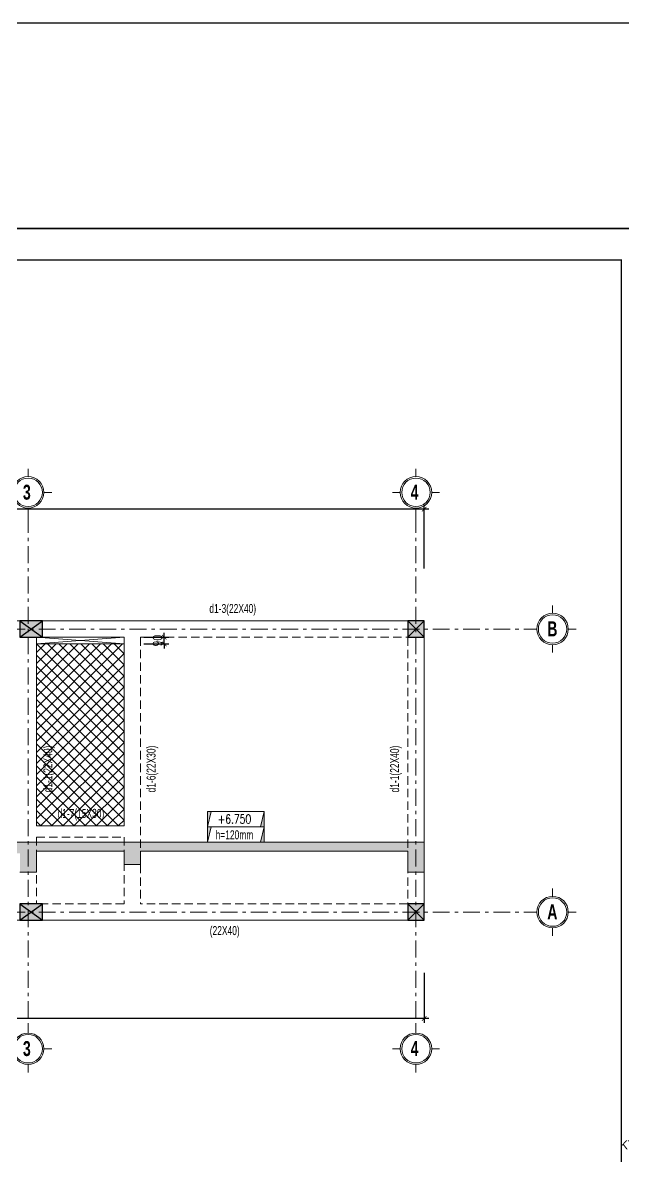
# Model space of a CAD drawing. Extents: x -2098986 to 943, y -1296280 to 73591.
# Drawn here: x -1802485 to -1794460, y -1156617 to -1141479 of the extents above; entities that cross this region are included whole.
import ezdxf
from ezdxf.enums import TextEntityAlignment as Align

# ---------------------------------------------------------------- set-up
doc = ezdxf.new("R2010")
doc.units = 0
doc.header["$LTSCALE"] = 150
doc.header["$PDMODE"] = 35
for name, pattern in [('_Tim', [9, 5, -1.5, 1, -1.5]), ('HIDDEN', [0.375, 0.25, -0.125]), ('KC.QDC A3$0$CONTINOUS', [0])]:
    doc.linetypes.add(name, pattern=pattern)
doc.layers.get('0').update_dxf_attribs({"lineweight": 18})
doc.layers.get('Defpoints').update_dxf_attribs({"lineweight": 18})
for name, color, linetype, lineweight in [('05.Text', 253, 'Continuous', 18), ('11.Khung bo', 32, 'Continuous', 50), ('12.Khung', 36, 'Continuous', 25), ('KCVN-THAY', 7, 'Continuous', 25), ('LS-CAT', 30, 'Continuous', 20), ('LS-DIM', 251, 'Continuous', 13), ('LS-HATCH', 147, 'Continuous', 9), ('LS-TEXT', 60, 'Continuous', 20), ('LS-THAY', 7, 'Continuous', 20), ('LS-TRUC', 108, '_Tim', 9)]:
    doc.layers.add(name, color=color, linetype=linetype, lineweight=lineweight)
doc.layers.add('DIM', color=1, linetype='Continuous')
doc.layers.add('HATCH', color=8, linetype='Continuous')
doc.layers.add('Tpl_Bound', color=1, linetype='Continuous', plot=False)
doc.styles.add('AVANTHB', font='')
doc.styles.add('KCVN-LEADER', font='vnromadi.shx', dxfattribs={"width": 0.7, "height": 4})
doc.styles.add('VnAvantH', font='')
doc.styles.add('vnsimpli', font='vnsimli.shx', dxfattribs={"width": 0.75})
doc.styles.get('AVANTHB').set_extended_font_data('.VnAvantH', bold=True)
doc.styles.get('VnAvantH').set_extended_font_data('.VnAvantH')
doc.dimstyles.new('D100(120)', dxfattribs={"dimtxt": 120, "dimasz": 60, "dimexe": 60, "dimexo": 0, "dimgap": 30, "dimtad": 1, "dimdec": 0, "dimdsep": 46, "dimtxsty": 'vnsimpli', "dimblk": 'ARCHTICK', "dimcen": 0, "dimdle": 60, "dimclrd": 256, "dimclre": 256, "dimclrt": 60, "dimadec": 0, "dimazin": 0, "dimtfac": 1, "dimtdec": 0, "dimtix": 1, "dimtmove": 0, "dimatfit": 3, "dimfxl": 1, "dimarcsym": 0})

# ---------------------------------------------------------------- blocks, each defined once
blk = doc.blocks.new('*U4')
at = {"layer": 'KCVN-THAY', "color": 140}
blk.add_lwpolyline([(214871.76, 86966.68), (215381.8, 86966.68), (215381.8, 86579.68), (214871.76, 86579.68)], close=True, dxfattribs=at)
blk = doc.blocks.new('100')
at = {"layer": '11.Khung bo', "const_width": 26.7}
blk.add_lwpolyline([(1860913, -945240), (1860913, -916940), (1896063, -916940), (1896063, -945240)], close=True, dxfattribs=at)
blk.add_lwpolyline([(1860913, -945240), (1860913, -916940), (1896063, -916940), (1896063, -945240)], close=True, dxfattribs=at)
blk.add_lwpolyline([(1860913, -945240), (1860913, -916940), (1896063, -916940), (1896063, -945240)], close=True, dxfattribs=at)
at = {"layer": '12.Khung'}
blk.add_lwpolyline([(1901579, -945940), (1901579, -916240), (1859580, -916240), (1859580, -945940)], close=True, dxfattribs=at)
blk.add_lwpolyline([(1901579, -945940), (1901579, -916240), (1859580, -916240), (1859580, -945940)], close=True, dxfattribs=at)
blk.add_lwpolyline([(1901579, -945940), (1901579, -916240), (1859580, -916240), (1859580, -945940)], close=True, dxfattribs=at)
at = {"layer": '05.Text', "style": 'VnAvantH'}
blk.add_text('KTS.lª thÕ trinh', height=198, dxfattribs=at).set_placement((1898428, -936733), align=Align.RIGHT)
blk = doc.blocks.new('DANHTRUC')
for p, q in [((980383, -947347), (980383, -947137)), ((979963, -947767), (979753, -947767)), ((980803, -947767), (981013, -947767)), ((980383, -948187), (980383, -948397))]:
    blk.add_line(p, q)
for radius in [420, 380]:
    blk.add_circle((980383, -947767), radius)
blk = doc.blocks.new('_ArchTick')
at = {"layer": 'DIM', "color": 0, "const_width": 0.15}
blk.add_lwpolyline([(-0.5, -0.5), (0.5, 0.5)], dxfattribs=at)
blk = doc.blocks.new('*D734')
at = {"layer": 'Defpoints', "color": 0, "transparency": 16777216}
for p in [(-1939457, -1050604), (-1939457, -1051394), (-1924457, -1051394)]:
    blk.add_point(p, dxfattribs=at)
at = {"layer": 'LS-DIM', "lineweight": -2, "transparency": 16777216}
for p, q in [((-1924397, -1050604), (-1939517, -1050604)), ((-1939457, -1051394), (-1939457, -1050544)), ((-1924457, -1051394), (-1924457, -1050544))]:
    blk.add_line(p, q, dxfattribs=at)
at = {"layer": 'LS-DIM', "lineweight": -2, "transparency": 16777216, "xscale": 60, "yscale": 60, "zscale": 60, "rotation": 180}
blk.add_blockref('_ArchTick', (-1939457, -1050604), dxfattribs=at)
at = {"layer": 'LS-DIM', "lineweight": -2, "transparency": 16777216, "xscale": 60, "yscale": 60, "zscale": 60}
blk.add_blockref('_ArchTick', (-1924457, -1050604), dxfattribs=at)
at = {"layer": 'LS-DIM', "color": 60, "transparency": 16777216, "insert": (-1931956, -1050514), "char_height": 120, "attachment_point": 5, "style": 'vnsimpli'}
blk.add_mtext('15000', dxfattribs=at)
blk = doc.blocks.new('*D744')
at = {"layer": 'Defpoints', "color": 0, "transparency": 16777216}
for p in [(-1939457, -1056794), (-1924457, -1056794), (-1939457, -1057404)]:
    blk.add_point(p, dxfattribs=at)
at = {"layer": 'LS-DIM', "lineweight": -2, "transparency": 16777216}
for p, q in [((-1939457, -1056794), (-1939457, -1057464)), ((-1924457, -1056794), (-1924457, -1057464)), ((-1924397, -1057404), (-1939517, -1057404))]:
    blk.add_line(p, q, dxfattribs=at)
at = {"layer": 'LS-DIM', "lineweight": -2, "transparency": 16777216, "xscale": 60, "yscale": 60, "zscale": 60, "rotation": 180}
blk.add_blockref('_ArchTick', (-1939457, -1057404), dxfattribs=at)
at = {"layer": 'LS-DIM', "lineweight": -2, "transparency": 16777216, "xscale": 60, "yscale": 60, "zscale": 60}
blk.add_blockref('_ArchTick', (-1924457, -1057404), dxfattribs=at)
at = {"layer": 'LS-DIM', "color": 60, "transparency": 16777216, "insert": (-1931956, -1057314), "char_height": 120, "attachment_point": 5, "style": 'vnsimpli'}
blk.add_mtext('15000', dxfattribs=at)
blk = doc.blocks.new('*D1265')
at = {"layer": 'Defpoints', "color": 0, "transparency": 16777216}
for p in [(-1800868, -1149685), (-1800593, -1149685), (-1800868, -1149775)]:
    blk.add_point(p, dxfattribs=at)
at = {"layer": 'LS-DIM', "lineweight": -2, "transparency": 16777216}
blk.add_line((-1800868, -1149685), (-1800533, -1149685), dxfattribs=at)
at = {"layer": 'LS-DIM', "linetype": 'Continuous', "lineweight": -2, "transparency": 16777216}
for p, q in [((-1800593, -1149685), (-1800593, -1149625)), ((-1800593, -1149775), (-1800593, -1149685)), ((-1800593, -1149775), (-1800593, -1149835))]:
    blk.add_line(p, q, dxfattribs=at)
at = {"layer": 'LS-DIM', "linetype": 'KC.QDC A3$0$CONTINOUS', "lineweight": -2, "transparency": 16777216}
blk.add_line((-1800868, -1149775), (-1800533, -1149775), dxfattribs=at)
at = {"layer": 'LS-DIM', "lineweight": -2, "transparency": 16777216, "xscale": 60, "yscale": 60, "zscale": 60}
for p, rotation in [((-1800593, -1149685), 270), ((-1800593, -1149775), 90)]:
    blk.add_blockref('_ArchTick', p, dxfattribs=dict(at, rotation=rotation))
at = {"layer": 'LS-DIM', "color": 60, "transparency": 16777216, "insert": (-1800683, -1149730), "char_height": 120, "attachment_point": 5, "rotation": 90, "style": 'vnsimpli'}
blk.add_mtext('90', dxfattribs=at)
blk = doc.blocks.new('cot MB')
at = {"layer": 'LS-DIM'}
for points in [[(122684, -484996), (122601, -484996), (122601, -485336)], [(123863, -484996), (123780, -485336), (123863, -485336)]]:
    blk.add_hatch(color=256, dxfattribs=at).paths.add_polyline_path(points)
for p, q in [((122601, -485336), (122684, -484996)), ((123863, -484996), (123780, -485336))]:
    blk.add_line(p, q, dxfattribs=at)
blk.add_lwpolyline([(122601, -484996), (123863, -484996), (123863, -485336), (122601, -485336)], close=True, dxfattribs=at)
blk = doc.blocks.new('qqqe213123213')
at = {"layer": 'HATCH'}
h = blk.add_hatch(color=256, dxfattribs=at)
h.dxf.hatch_style = 1
h.paths.add_polyline_path([(-1929857, -1052314), (-1929557, -1052314), (-1929557, -1052094), (-1929857, -1052094)])
h = blk.add_hatch(color=256, dxfattribs=at)
h.dxf.hatch_style = 1
h.paths.add_polyline_path([(-1924677, -1052314), (-1924457, -1052314), (-1924457, -1052094), (-1924677, -1052094)])
h = blk.add_hatch(color=256, dxfattribs=at)
h.dxf.hatch_style = 1
h.paths.add_polyline_path([(-1929857, -1056094), (-1929557, -1056094), (-1929557, -1055874), (-1929857, -1055874)])
h = blk.add_hatch(color=256, dxfattribs=at)
h.dxf.hatch_style = 1
h.paths.add_polyline_path([(-1924677, -1056094), (-1924457, -1056094), (-1924457, -1055874), (-1924677, -1055874)])
at = {"layer": 'DIM'}
for p, q in [((-1929857, -1052094), (-1929557, -1052314)), ((-1929857, -1052314), (-1929557, -1052094)), ((-1924677, -1052094), (-1924457, -1052314)), ((-1924677, -1052314), (-1924457, -1052094)), ((-1929857, -1055874), (-1929557, -1056094)), ((-1929857, -1056094), (-1929557, -1055874)), ((-1924677, -1055874), (-1924457, -1056094)), ((-1924677, -1056094), (-1924457, -1055874))]:
    blk.add_line(p, q, dxfattribs=at)
for points in [[(-1929857, -1052314), (-1929557, -1052314), (-1929557, -1052094), (-1929857, -1052094)], [(-1924677, -1052314), (-1924457, -1052314), (-1924457, -1052094), (-1924677, -1052094)], [(-1929857, -1056094), (-1929557, -1056094), (-1929557, -1055874), (-1929857, -1055874)], [(-1924677, -1056094), (-1924457, -1056094), (-1924457, -1055874), (-1924677, -1055874)]]:
    blk.add_lwpolyline(points, close=True, dxfattribs=at)
at = {"layer": 'LS-TRUC', "ltscale": 0.3}
for p, q in [((-1929747, -1050694), (-1929747, -1057494)), ((-1924567, -1050694), (-1924567, -1057494)), ((-1941757, -1052204), (-1923057, -1052204)), ((-1941757, -1055984), (-1923057, -1055984))]:
    blk.add_line(p, q, dxfattribs=at)
at = {"layer": '05.Text', "xscale": 0.5, "yscale": 0.5, "zscale": 0.5}
for p in [(-2419939.7, -576495.7), (-2414758.7, -576495.7), (-2412933.7, -578320.7), (-2412933.7, -582100.7), (-2419939.7, -583925.7), (-2414758.7, -583925.7)]:
    blk.add_blockref('DANHTRUC', p, dxfattribs=at)
at = {"layer": '05.Text', "style": 'AVANTHB', "width": 0.7}
for s, p in [('3', (-1929817.8, -1050476.7)), ('4', (-1924637.8, -1050476.7)), ('B', (-1922812.8, -1052301.7)), ('A', (-1922812.8, -1056081.7)), ('3', (-1929817.8, -1057906.7)), ('4', (-1924637.8, -1057906.7))]:
    blk.add_text(s, height=200, dxfattribs=at).set_placement(p)
at = {"layer": 'LS-DIM'}
for base, p1, p2, picture, middle in [((-1939457, -1050604), (-1924457, -1051394), (-1939457, -1051394), '*D734', (-1931956, -1050604)), ((-1939457, -1057404), (-1924457, -1056794), (-1939457, -1056794), '*D744', (-1931956, -1057404))]:
    dim = blk.add_linear_dim(base=base, p1=p1, p2=p2, dimstyle='D100(120)', dxfattribs=at)
    dim.commit()
    dim.dimension.update_dxf_attribs({"geometry": picture, "text_midpoint": middle, "dimtype": 128})
blk = doc.blocks.new('qqwe123213213')
at = {"layer": 'LS-HATCH'}
h = blk.add_hatch(dxfattribs=at)
h.set_pattern_fill('ANSI37', color=256, scale=33)
h.paths.add_polyline_path([(-2048270.8, -1075276.2), (-2049440.8, -1075276.2), (-2049440.8, -1077706.6), (-2048270.8, -1077706.6)])
at = {"layer": 'LS-DIM'}
for p, q in [((-2049440.8, -1075186.6), (-2048270.8, -1075276.2)), ((-2049440.8, -1075276.2), (-2048270.8, -1075186.6))]:
    blk.add_line(p, q, dxfattribs=at)
at = {"layer": 'LS-DIM', "linetype": 'HIDDEN', "ltscale": 3}
for p, q in [((-2048050.8, -1075186.6), (-2048050.8, -1078746.6)), ((-2048050.8, -1075186.6), (-2044480.8, -1075186.6)), ((-2044480.8, -1075186.6), (-2044480.8, -1078746.6)), ((-2049440.8, -1077856.6), (-2048270.8, -1077856.6)), ((-2049440.8, -1077856.6), (-2049440.8, -1078746.6)), ((-2048270.8, -1077856.6), (-2048270.8, -1078746.6)), ((-2048270.8, -1078746.6), (-2049440.8, -1078746.6)), ((-2044480.8, -1078746.6), (-2048050.8, -1078746.6))]:
    blk.add_line(p, q, dxfattribs=at)
at = {"layer": 'LS-THAY'}
for p, q in [((-2060050.8, -1074966.6), (-2044260.8, -1074966.6)), ((-2044260.8, -1074966.6), (-2044260.8, -1078966.6)), ((-2049440.8, -1075276.2), (-2049440.8, -1077706.6)), ((-2048270.8, -1075186.6), (-2048270.8, -1077706.6)), ((-2049440.8, -1077706.6), (-2048270.8, -1077706.6)), ((-2044260.8, -1078966.6), (-2060050.8, -1078966.6))]:
    blk.add_line(p, q, dxfattribs=at)
blk.add_lwpolyline([(-2049440.8, -1075186.6), (-2048270.8, -1075186.6), (-2048270.8, -1075276.2), (-2049440.8, -1075276.2)], close=True, dxfattribs=at)
at = {"layer": 'DIM'}
blk.add_blockref('qqqe213123213', (-119803.8, -22872.6), dxfattribs=at)

msp = doc.modelspace()

# ---------------------------------------------------------------- hatches: boundary and pattern name
at = {"layer": 'LS-DIM'}
h = msp.add_hatch(dxfattribs=at)
h.set_pattern_fill('BT-01', color=256, scale=33, pattern_type=2)
h.set_pattern_definition([(50, (247140.3, -74498.87), (236.69586, -20.708205), [24.75, -272.25]), (355, (247140.3, -74498.87), (-45.78794, 248.223404), [19.8, -217.8]), (100.4514, (247160.03, -74500.6), (190.908096, 227.51505), [21.034263, -231.376897]), (46.1842, (247140.3, -74432.87), (352.189546, -54.621275), [37.125, -408.375]), (96.6356, (247169.66, -74437.42), (308.438693, 321.458897), [31.551395, -347.06529]), (351.1842, (247140.3, -74432.87), (308.43844, 321.45914), [29.7, -326.7]), (21, (247173.3, -74449.37), (196.979327, -132.864234), [24.75, -272.25]), (326, (247173.3, -74449.37), (80.29406, 239.299515), [19.8, -217.8]), (71.4514, (247189.72, -74460.44), (277.273467, 106.435064), [21.034263, -231.376897]), (37.5, (247140.31, -74498.87), (4.0127523, 109.8549718), [0, -215.16, 0, -221.1, 0, -218.625]), (7.5, (247140.31, -74498.87), (86.8129474, 130.155865), [0, -126.06, 0, -210.21, 0, -83.325]), (327.5, (247066.72, -74498.87), (176.161404, -7.4431077), [0, -82.5, 0, -257.4, 0, -341.55]), (317.5, (247033.72, -74498.87), (192.451436, 33.034644), [0, -107.25, 0, -170.94, 0, -242.55]), (45, (247140.3, -74498.87), (-99.171726, 99.171726), []), (45, (247140.3, -74458.44), (-99.171726, 99.171726), [])])
edge = h.paths.add_edge_path()
edge.add_line((-1797120.5, -1152421.9), (-1797120.5, -1152821.9))
edge.add_line((-1797120.5, -1152821.9), (-1797340.5, -1152821.9))
edge.add_line((-1797340.5, -1152821.9), (-1797340.5, -1152541.9))
edge.add_line((-1797340.5, -1152541.9), (-1800910.5, -1152541.9))
edge.add_line((-1800910.5, -1152541.9), (-1800910.5, -1152722))
edge.add_line((-1800910.5, -1152722), (-1801130.5, -1152722))
edge.add_line((-1801130.5, -1152722), (-1801130.5, -1152541.9))
edge.add_line((-1801130.5, -1152541.9), (-1802301.5, -1152541.9))
edge.add_line((-1802301.5, -1152541.9), (-1802301.5, -1152821.9))
edge.add_line((-1802301.5, -1152821.9), (-1802521.5, -1152821.9))
edge.add_line((-1802521.5, -1152821.9), (-1802521.5, -1152571.9))
edge.add_line((-1802521.5, -1152571.9), (-1803701.3, -1152571.9))
edge.add_line((-1803701.3, -1152571.9), (-1804701.5, -1151821.9))
edge.add_line((-1804701.5, -1151821.9), (-1805881.5, -1151821.9))
edge.add_line((-1805881.5, -1151821.9), (-1805881.5, -1152071.9))
edge.add_line((-1805881.5, -1152071.9), (-1806101.5, -1152071.9))
edge.add_line((-1806101.5, -1152071.9), (-1806101.5, -1151791.9))
edge.add_line((-1806101.5, -1151791.9), (-1809710.1, -1151791.9))
edge.add_line((-1809710.1, -1151791.9), (-1809710.1, -1151971.9))
edge.add_line((-1809710.1, -1151971.9), (-1809930.1, -1151971.9))
edge.add_line((-1809930.1, -1151971.9), (-1809930.1, -1151791.9))
edge.add_line((-1809930.1, -1151791.9), (-1811900.5, -1151791.9))
edge.add_line((-1811900.5, -1151791.9), (-1811900.5, -1152071.8))
edge.add_line((-1811900.5, -1152071.8), (-1812910.5, -1152071.8))
edge.add_line((-1812910.5, -1152071.8), (-1812910.5, -1151671.8))
edge.add_line((-1812910.5, -1151671.8), (-1812760.5, -1151671.8))
edge.add_line((-1812760.5, -1151671.8), (-1812760.5, -1151951.8))
edge.add_line((-1812760.5, -1151951.8), (-1812120.5, -1151951.8))
edge.add_line((-1812120.5, -1151951.8), (-1812120.5, -1151671.9))
edge.add_line((-1812120.5, -1151671.9), (-1804701.5, -1151671.9))
edge.add_line((-1804701.5, -1151671.9), (-1803701.5, -1152421.8))
edge.add_line((-1803701.5, -1152421.8), (-1797120.5, -1152422.3))

# ---------------------------------------------------------------- linework, layer by layer
at = {"layer": 'LS-CAT'}
for points in [[(-1803701.5, -1152421.8), (-1797120.5, -1152422.3)], [(-1797120.5, -1152421.9), (-1797120.5, -1152821.9), (-1797340.5, -1152821.9), (-1797340.5, -1152541.9), (-1800910.5, -1152541.9), (-1800910.5, -1152722), (-1801130.5, -1152722), (-1801130.5, -1152541.9), (-1802301.5, -1152541.9), (-1802301.5, -1152821.9), (-1802521.5, -1152821.9)]]:
    msp.add_lwpolyline(points, dxfattribs=at)
at = {"layer": 'LS-THAY', "color": 140}
for points in [[(-1855203.6, -1090474.3), (-1290965.2, -1090473.8), (-1290965, -1141478.4), (-1855203.4, -1141478.9)], [(-1855203.4, -1141478.9), (-1290965, -1141478.4), (-1290965, -1180179.1), (-1855203.4, -1180179.1)]]:
    msp.add_lwpolyline(points, close=True, dxfattribs=at)
at = {"layer": 'Tpl_Bound', "color": 1}
msp.add_lwpolyline([(-1816375.9, -1162047.1), (-1816375.9, -1144227.1), (-1791175.9, -1144227.1), (-1791175.9, -1162047.1)], close=True, dxfattribs=at)

# ---------------------------------------------------------------- block references
at = {"layer": '05.Text', "xscale": 0.6000055114637588, "yscale": 0.6000055114637588, "zscale": 0.6000055114637588}
msp.add_blockref('100', (-2932133.9, -594478), dxfattribs=at)
at = {"layer": 'Defpoints', "xscale": 60, "yscale": 60, "zscale": 60}
msp.add_blockref('*U4', (-14711282.3, -6359479.5), dxfattribs=at)
at = {"layer": 'LS-DIM'}
msp.add_blockref('qqwe123213213', (247140.3, -74498.9), dxfattribs=at)
at = {"layer": 'LS-DIM', "xscale": 0.5999999998603016, "yscale": 0.5999999998603016, "zscale": 0.5999999998603016}
for p in [(-1873576.9, -861016.2), (-1873576.9, -861220.5)]:
    msp.add_blockref('cot MB', p, dxfattribs=at)

# ---------------------------------------------------------------- texts
at = {"layer": 'LS-TEXT', "color": 60, "style": 'KCVN-LEADER', "width": 0.7}
for s, p in [('d1-3(22X40)', (-1799678.4, -1149361.3)), ('d1-7(15X30)', (-1801706.9, -1152097.5)), ('h=120mm', (-1799655.3, -1152383.7)), ('(22X40)', (-1799785.6, -1153662.3))]:
    msp.add_text(s, height=120, dxfattribs=at).set_placement(p, align=Align.CENTER)
for s, p in [('d1-1(22X40)', (-1802088.3, -1151445.5)), ('d1-6(22X30)', (-1800709.1, -1151445.5)), ('d1-1(22X40)', (-1797455.3, -1151445.5))]:
    msp.add_text(s, height=120, rotation=90, dxfattribs=at).set_placement(p, align=Align.CENTER)
at = {"layer": 'LS-TEXT', "color": 60, "style": 'vnsimpli', "width": 0.75}
msp.add_text('+6.750', height=120, dxfattribs=at).set_placement((-1799878.9, -1152173.5))

# ---------------------------------------------------------------- dimensions: what is measured, and where the dimension line sits
at = {"layer": 'LS-DIM'}
dim = msp.add_linear_dim(base=(-1800592.7, -1149685.4), p1=(-1800867.7, -1149775), p2=(-1800867.7, -1149685.4), angle=90, dimstyle='D100(120)', override={"dimfxl": 100, "dimarcsym": 1}, dxfattribs=at)
dim.commit()
dim.dimension.update_dxf_attribs({"geometry": '*D1265', "text_midpoint": (-1800682.7, -1149730.2)})

doc.saveas('drawing.dxf')
